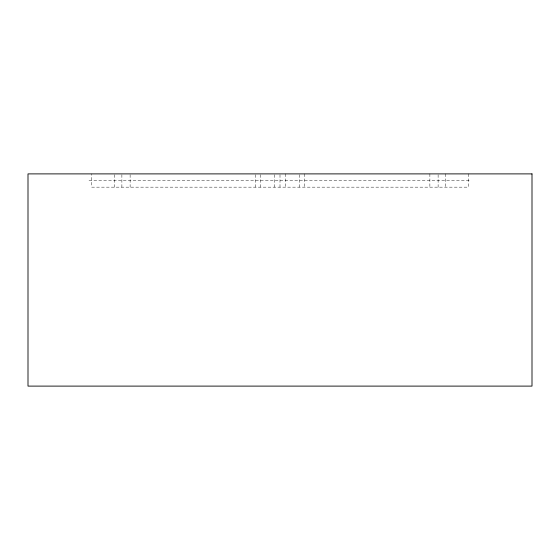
<?xml version="1.0" encoding="UTF-8"?>
<svg xmlns="http://www.w3.org/2000/svg" width="560" height="560" viewBox="0 0 560 560"><rect width="100%" height="100%" fill="white"/><g stroke="black" fill="none" stroke-linecap="round" stroke-linejoin="round"><path stroke-width="0.42" stroke-dasharray="2.8 2.1" d="M89.012 180.523L470.988 180.523M468.335 173.894L468.335 187.159L91.665 187.159L91.665 173.894M445.501 173.894L445.501 187.159M438.116 174.727L438.116 187.159M429.877 173.894L429.877 187.159M304.486 173.894L304.486 187.159M299.229 174.727L299.229 187.159M285.257 173.894L285.257 187.159M280 174.727L280 187.159M274.743 174.727L274.743 187.159M260.771 174.727L260.771 187.159M255.514 174.727L255.514 187.159M130.123 174.727L130.123 187.159M121.884 174.727L121.884 187.159M114.499 174.727L114.499 187.159"/><path stroke-width="0.84" d="M532 173.894L28 173.894L28 386.106L532 386.106L532 173.894"/></g></svg>
